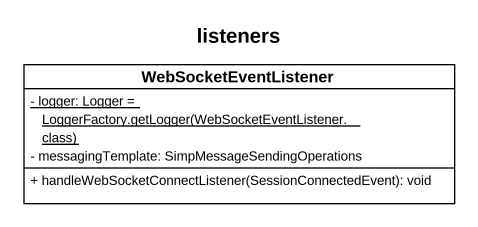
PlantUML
@startuml
title listeners
hide circle
hide empty members
skinparam classAttributeIconSize 0
class WebSocketEventListener {
  {static} {field} - logger: Logger = LoggerFactory.getLogger(WebSocketEventListener.class)
  - messagingTemplate: SimpMessageSendingOperations
  + handleWebSocketConnectListener(SessionConnectedEvent): void
}
@enduml
